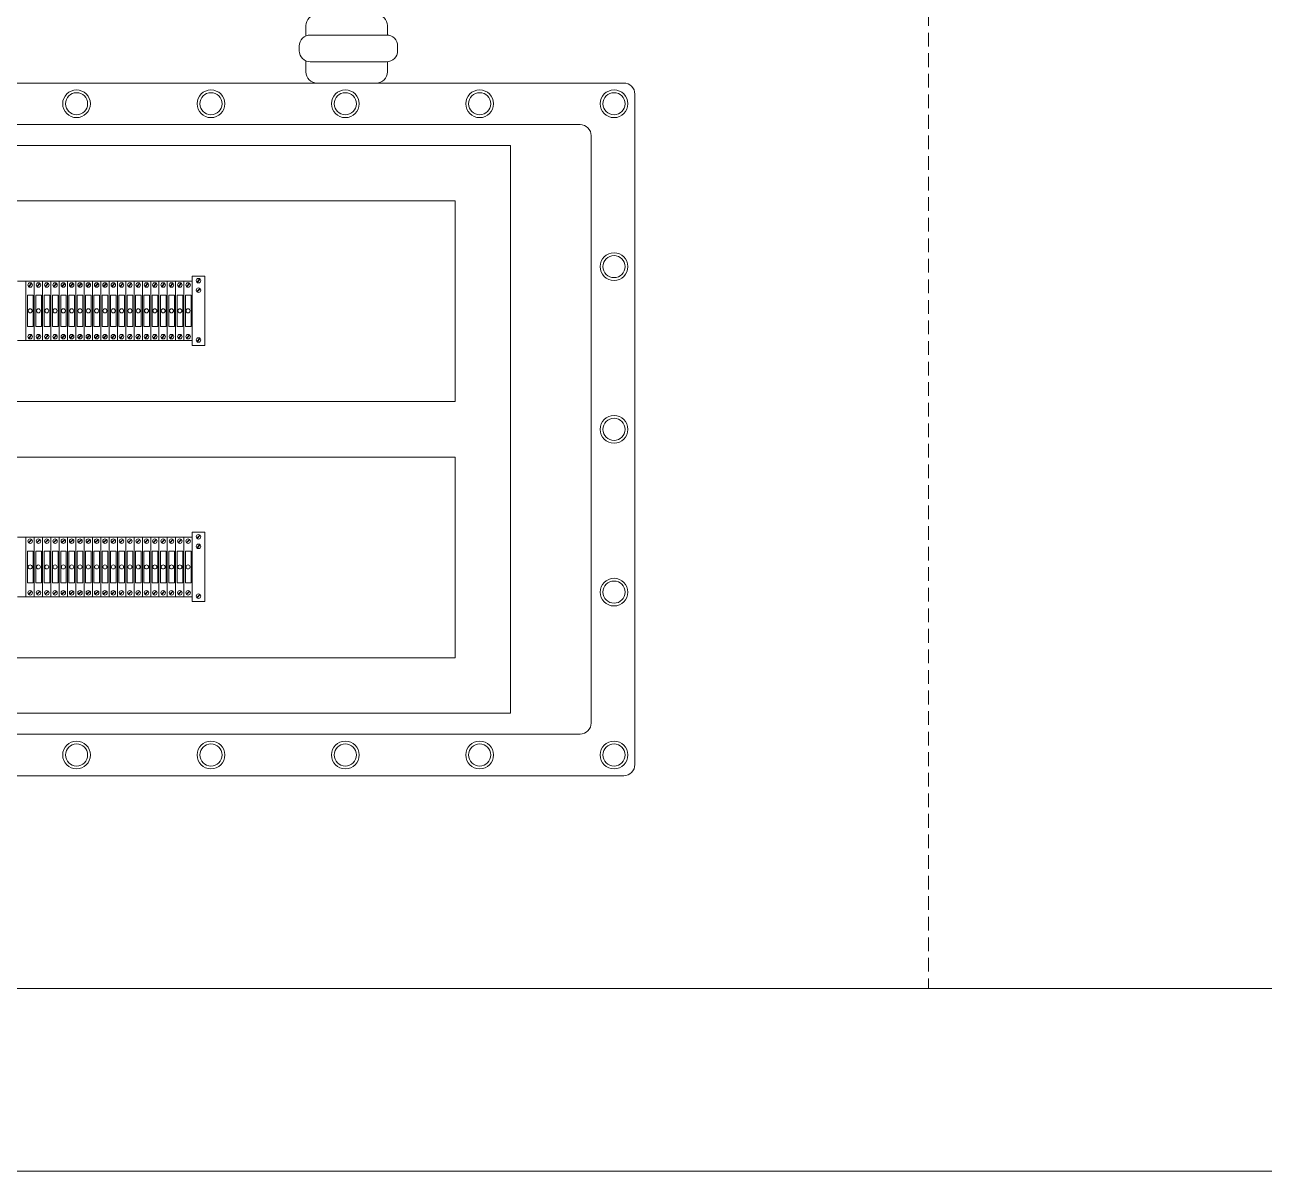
# Model space of a CAD drawing. Header units: millimetres. Extents: x 32721 to 72822, y 57624 to 123188.
# Drawn here: x 43316.1 to 43768.3, y 64730.5 to 65148.7 of the extents above; entities that cross this region are included whole.
import ezdxf

# ---------------------------------------------------------------- set-up
doc = ezdxf.new("R2010")
doc.units = ezdxf.units.MM
doc.header["$LTSCALE"] = 10
doc.linetypes.add('DASHED', pattern=[0.75, 0.5, -0.25])
for name, color, linetype, lineweight in [('1轮廓实线层', 7, 'Continuous', 18), ('2细线层', 4, 'Continuous', 18), ('图框层', 7, 'Continuous', 18)]:
    doc.layers.add(name, color=color, linetype=linetype, lineweight=lineweight)

msp = doc.modelspace()

# ---------------------------------------------------------------- linework, layer by layer
at = {"layer": '1轮廓实线层'}
for p, q in [((43241.95, 65127.49), (43534.63, 65127.49)), ((42849.54, 65112.33), (43518.7, 65112.33)), ((42874.95, 65104.68), (43493.29, 65104.68)), ((43493.29, 64897.58), (43493.29, 65104.68)), ((42895.17, 65084.47), (43473.07, 65084.47)), ((43473.07, 65011.24), (43473.07, 65084.47)), ((43473.07, 65011.24), (42895.17, 65011.24)), ((43473.07, 64991.03), (42895.17, 64991.03)), ((43473.07, 64917.8), (43473.07, 64991.03)), ((43473.07, 64917.8), (42895.17, 64917.8)), ((43493.29, 64897.58), (42874.95, 64897.58)), ((43323.83, 64897.58), (43364.26, 64897.58)), ((42849.54, 64889.94), (43518.7, 64889.94)), ((42835.14, 64874.78), (43534.63, 64874.78))]:
    msp.add_line(p, q, dxfattribs=at)
at = {"layer": '1轮廓实线层', "lineweight": 13}
for p, q in [((43313.51, 65055.25), (43316.54, 65055.25)), ((43316.54, 65055.25), (43316.54, 65033.52)), ((43316.54, 65033.52), (43316.54, 65055.25)), ((43316.54, 65055.25), (43319.58, 65055.25)), ((43316.54, 65033.52), (43316.54, 65055.25)), ((43319.58, 65055.25), (43319.58, 65033.52)), ((43319.58, 65055.25), (43322.61, 65055.25)), ((43319.58, 65033.52), (43319.58, 65055.25)), ((43322.61, 65055.25), (43322.61, 65033.52)), ((43322.61, 65055.25), (43325.64, 65055.25)), ((43322.61, 65033.52), (43322.61, 65055.25)), ((43325.64, 65055.25), (43325.64, 65033.52)), ((43325.64, 65055.25), (43328.68, 65055.25)), ((43325.64, 65033.52), (43325.64, 65055.25)), ((43328.68, 65055.25), (43328.68, 65033.52)), ((43328.68, 65055.25), (43331.71, 65055.25)), ((43328.68, 65033.52), (43328.68, 65055.25)), ((43331.71, 65055.25), (43331.71, 65033.52)), ((43331.71, 65055.25), (43334.74, 65055.25)), ((43331.71, 65033.52), (43331.71, 65055.25)), ((43334.74, 65055.25), (43334.74, 65033.52)), ((43334.74, 65055.25), (43337.78, 65055.25)), ((43334.74, 65033.52), (43334.74, 65055.25)), ((43337.78, 65055.25), (43337.78, 65033.52)), ((43337.78, 65055.25), (43340.81, 65055.25)), ((43337.78, 65033.52), (43337.78, 65055.25)), ((43340.81, 65055.25), (43340.81, 65033.52)), ((43340.81, 65055.25), (43343.84, 65055.25)), ((43340.81, 65033.52), (43340.81, 65055.25)), ((43343.84, 65055.25), (43343.84, 65033.52)), ((43343.84, 65055.25), (43346.87, 65055.25)), ((43343.84, 65033.52), (43343.84, 65055.25)), ((43346.87, 65055.25), (43346.87, 65033.52)), ((43346.88, 65055.25), (43349.91, 65055.25)), ((43346.88, 65033.52), (43346.88, 65055.25)), ((43349.91, 65055.25), (43349.91, 65033.52)), ((43349.91, 65055.25), (43352.94, 65055.25)), ((43349.91, 65033.52), (43349.91, 65055.25)), ((43352.94, 65055.25), (43352.94, 65033.52)), ((43352.94, 65055.25), (43355.97, 65055.25)), ((43352.94, 65033.52), (43352.94, 65055.25)), ((43355.97, 65055.25), (43355.97, 65033.52)), ((43355.97, 65055.25), (43359.01, 65055.25)), ((43355.97, 65033.52), (43355.97, 65055.25)), ((43359.01, 65055.25), (43359.01, 65033.52)), ((43359.01, 65055.25), (43362.04, 65055.25)), ((43359.01, 65033.52), (43359.01, 65055.25)), ((43362.04, 65055.25), (43362.04, 65033.52)), ((43362.04, 65055.25), (43365.07, 65055.25)), ((43362.04, 65033.52), (43362.04, 65055.25)), ((43365.07, 65055.25), (43365.07, 65033.52)), ((43365.07, 65055.25), (43368.11, 65055.25)), ((43365.07, 65033.52), (43365.07, 65055.25)), ((43368.11, 65055.25), (43368.11, 65033.52)), ((43368.11, 65055.25), (43371.14, 65055.25)), ((43368.11, 65033.52), (43368.11, 65055.25)), ((43371.14, 65055.25), (43371.14, 65033.52)), ((43371.14, 65055.25), (43374.17, 65055.25)), ((43371.14, 65033.52), (43371.14, 65055.25)), ((43374.17, 65055.25), (43374.17, 65033.52)), ((43374.17, 65055.25), (43377.21, 65055.25)), ((43374.17, 65033.52), (43374.17, 65055.25)), ((43377.21, 65057.02), (43381.76, 65057.02)), ((43377.21, 65031.75), (43377.21, 65057.02)), ((43377.21, 65055.25), (43377.21, 65033.52)), ((43377.21, 65033.52), (43377.21, 65055.25)), ((43378.85, 65054.86), (43380.01, 65056.02)), ((43378.95, 65054.76), (43380.11, 65055.92)), ((43381.76, 65057.02), (43381.76, 65031.75)), ((43317.43, 65053.28), (43318.59, 65054.44)), ((43317.53, 65053.18), (43318.69, 65054.34)), ((43320.46, 65053.28), (43321.62, 65054.44)), ((43320.56, 65053.18), (43321.73, 65054.34)), ((43323.49, 65053.28), (43324.66, 65054.44)), ((43323.6, 65053.18), (43324.76, 65054.34)), ((43326.53, 65053.28), (43327.69, 65054.44)), ((43326.63, 65053.18), (43327.79, 65054.34)), ((43329.56, 65053.28), (43330.72, 65054.44)), ((43329.66, 65053.18), (43330.82, 65054.34)), ((43332.59, 65053.28), (43333.76, 65054.44)), ((43332.7, 65053.18), (43333.86, 65054.34)), ((43335.63, 65053.28), (43336.79, 65054.44)), ((43335.73, 65053.18), (43336.89, 65054.34)), ((43338.66, 65053.28), (43339.82, 65054.44)), ((43338.76, 65053.18), (43339.92, 65054.34)), ((43341.69, 65053.28), (43342.86, 65054.44)), ((43341.8, 65053.18), (43342.96, 65054.34)), ((43344.73, 65053.28), (43345.89, 65054.44)), ((43344.83, 65053.18), (43345.99, 65054.34)), ((43347.76, 65053.28), (43348.92, 65054.44)), ((43347.86, 65053.18), (43349.02, 65054.34)), ((43350.79, 65053.28), (43351.95, 65054.44)), ((43350.9, 65053.18), (43352.06, 65054.34)), ((43353.83, 65053.28), (43354.99, 65054.44)), ((43353.93, 65053.18), (43355.09, 65054.34)), ((43356.86, 65053.28), (43358.02, 65054.44)), ((43356.96, 65053.18), (43358.12, 65054.34)), ((43359.89, 65053.28), (43361.05, 65054.44)), ((43359.99, 65053.18), (43361.16, 65054.34)), ((43362.93, 65053.28), (43364.09, 65054.44)), ((43363.03, 65053.18), (43364.19, 65054.34)), ((43365.96, 65053.28), (43367.12, 65054.44)), ((43366.06, 65053.18), (43367.22, 65054.34)), ((43368.99, 65053.28), (43370.15, 65054.44)), ((43369.09, 65053.18), (43370.26, 65054.34)), ((43372.03, 65053.28), (43373.19, 65054.44)), ((43372.13, 65053.18), (43373.29, 65054.34)), ((43375.06, 65053.28), (43376.22, 65054.44)), ((43375.16, 65053.18), (43376.32, 65054.34)), ((43378.85, 65051.39), (43380.01, 65052.55)), ((43378.95, 65051.29), (43380.11, 65052.45)), ((43316.54, 65033.52), (43313.51, 65033.52)), ((43319.58, 65033.52), (43316.54, 65033.52)), ((43317.43, 65034.43), (43318.59, 65035.59)), ((43317.53, 65034.33), (43318.69, 65035.49)), ((43322.61, 65033.52), (43319.58, 65033.52)), ((43320.46, 65034.43), (43321.62, 65035.59)), ((43320.56, 65034.33), (43321.73, 65035.49)), ((43325.64, 65033.52), (43322.61, 65033.52)), ((43323.49, 65034.43), (43324.66, 65035.59)), ((43323.6, 65034.33), (43324.76, 65035.49)), ((43328.68, 65033.52), (43325.64, 65033.52)), ((43326.53, 65034.43), (43327.69, 65035.59)), ((43326.63, 65034.33), (43327.79, 65035.49)), ((43331.71, 65033.52), (43328.68, 65033.52)), ((43329.56, 65034.43), (43330.72, 65035.59)), ((43329.66, 65034.33), (43330.82, 65035.49)), ((43334.74, 65033.52), (43331.71, 65033.52)), ((43332.59, 65034.43), (43333.76, 65035.59)), ((43332.7, 65034.33), (43333.86, 65035.49)), ((43337.78, 65033.52), (43334.74, 65033.52)), ((43335.63, 65034.43), (43336.79, 65035.59)), ((43335.73, 65034.33), (43336.89, 65035.49)), ((43340.81, 65033.52), (43337.78, 65033.52)), ((43338.66, 65034.43), (43339.82, 65035.59)), ((43338.76, 65034.33), (43339.92, 65035.49)), ((43343.84, 65033.52), (43340.81, 65033.52)), ((43341.69, 65034.43), (43342.86, 65035.59)), ((43341.8, 65034.33), (43342.96, 65035.49)), ((43346.87, 65033.52), (43343.84, 65033.52)), ((43344.73, 65034.43), (43345.89, 65035.59)), ((43344.83, 65034.33), (43345.99, 65035.49)), ((43349.91, 65033.52), (43346.88, 65033.52)), ((43347.76, 65034.43), (43348.92, 65035.59)), ((43347.86, 65034.33), (43349.02, 65035.49)), ((43352.94, 65033.52), (43349.91, 65033.52)), ((43350.79, 65034.43), (43351.95, 65035.59)), ((43350.9, 65034.33), (43352.06, 65035.49)), ((43355.97, 65033.52), (43352.94, 65033.52)), ((43353.83, 65034.43), (43354.99, 65035.59)), ((43353.93, 65034.33), (43355.09, 65035.49)), ((43359.01, 65033.52), (43355.97, 65033.52)), ((43356.86, 65034.43), (43358.02, 65035.59)), ((43356.96, 65034.33), (43358.12, 65035.49)), ((43362.04, 65033.52), (43359.01, 65033.52)), ((43359.89, 65034.43), (43361.05, 65035.59)), ((43359.99, 65034.33), (43361.16, 65035.49)), ((43365.07, 65033.52), (43362.04, 65033.52)), ((43362.93, 65034.43), (43364.09, 65035.59)), ((43363.03, 65034.33), (43364.19, 65035.49)), ((43368.11, 65033.52), (43365.07, 65033.52)), ((43365.96, 65034.43), (43367.12, 65035.59)), ((43366.06, 65034.33), (43367.22, 65035.49)), ((43371.14, 65033.52), (43368.11, 65033.52)), ((43368.99, 65034.43), (43370.15, 65035.59)), ((43369.09, 65034.33), (43370.26, 65035.49)), ((43374.17, 65033.52), (43371.14, 65033.52)), ((43372.03, 65034.43), (43373.19, 65035.59)), ((43372.13, 65034.33), (43373.29, 65035.49)), ((43377.21, 65033.52), (43374.17, 65033.52)), ((43375.06, 65034.43), (43376.22, 65035.59)), ((43375.16, 65034.33), (43376.32, 65035.49)), ((43378.85, 65033.22), (43380.01, 65034.38)), ((43378.95, 65033.12), (43380.11, 65034.28)), ((43381.76, 65031.75), (43377.21, 65031.75)), ((43313.51, 64961.81), (43316.54, 64961.81)), ((43316.54, 64961.81), (43316.54, 64940.07)), ((43316.54, 64940.07), (43316.54, 64961.81)), ((43316.54, 64961.81), (43319.58, 64961.81)), ((43316.54, 64940.07), (43316.54, 64961.81)), ((43317.43, 64959.84), (43318.59, 64961)), ((43317.53, 64959.73), (43318.69, 64960.9)), ((43319.58, 64961.81), (43319.58, 64940.07)), ((43319.58, 64961.81), (43322.61, 64961.81)), ((43319.58, 64940.07), (43319.58, 64961.81)), ((43320.46, 64959.84), (43321.62, 64961)), ((43320.56, 64959.73), (43321.73, 64960.9)), ((43322.61, 64961.81), (43322.61, 64940.07)), ((43322.61, 64961.81), (43325.64, 64961.81)), ((43322.61, 64940.07), (43322.61, 64961.81)), ((43323.49, 64959.84), (43324.66, 64961)), ((43323.6, 64959.73), (43324.76, 64960.9)), ((43325.64, 64961.81), (43325.64, 64940.07)), ((43325.64, 64961.81), (43328.68, 64961.81)), ((43325.64, 64940.07), (43325.64, 64961.81)), ((43326.53, 64959.84), (43327.69, 64961)), ((43326.63, 64959.73), (43327.79, 64960.9)), ((43328.68, 64961.81), (43328.68, 64940.07)), ((43328.68, 64961.81), (43331.71, 64961.81)), ((43328.68, 64940.07), (43328.68, 64961.81)), ((43329.56, 64959.84), (43330.72, 64961)), ((43329.66, 64959.73), (43330.82, 64960.9)), ((43331.71, 64961.81), (43331.71, 64940.07)), ((43331.71, 64961.81), (43334.74, 64961.81)), ((43331.71, 64940.07), (43331.71, 64961.81)), ((43332.59, 64959.84), (43333.76, 64961)), ((43332.7, 64959.73), (43333.86, 64960.9)), ((43334.74, 64961.81), (43334.74, 64940.07)), ((43334.74, 64961.81), (43337.78, 64961.81)), ((43334.74, 64940.07), (43334.74, 64961.81)), ((43335.63, 64959.84), (43336.79, 64961)), ((43335.73, 64959.73), (43336.89, 64960.9)), ((43337.78, 64961.81), (43337.78, 64940.07)), ((43337.78, 64961.81), (43340.81, 64961.81)), ((43337.78, 64940.07), (43337.78, 64961.81)), ((43338.66, 64959.84), (43339.82, 64961)), ((43338.76, 64959.73), (43339.92, 64960.9)), ((43340.81, 64961.81), (43340.81, 64940.07)), ((43340.81, 64961.81), (43343.84, 64961.81)), ((43340.81, 64940.07), (43340.81, 64961.81)), ((43341.69, 64959.84), (43342.86, 64961)), ((43341.8, 64959.73), (43342.96, 64960.9)), ((43343.84, 64961.81), (43343.84, 64940.07)), ((43343.84, 64961.81), (43346.87, 64961.81)), ((43343.84, 64940.07), (43343.84, 64961.81)), ((43344.73, 64959.84), (43345.89, 64961)), ((43344.83, 64959.73), (43345.99, 64960.9)), ((43346.87, 64961.81), (43346.87, 64940.07)), ((43346.88, 64961.81), (43349.91, 64961.81)), ((43346.88, 64940.07), (43346.88, 64961.81)), ((43347.76, 64959.84), (43348.92, 64961)), ((43347.86, 64959.73), (43349.02, 64960.9)), ((43349.91, 64961.81), (43349.91, 64940.07)), ((43349.91, 64961.81), (43352.94, 64961.81)), ((43349.91, 64940.07), (43349.91, 64961.81)), ((43350.79, 64959.84), (43351.95, 64961)), ((43350.9, 64959.73), (43352.06, 64960.9)), ((43352.94, 64961.81), (43352.94, 64940.07)), ((43352.94, 64961.81), (43355.97, 64961.81)), ((43352.94, 64940.07), (43352.94, 64961.81)), ((43353.83, 64959.84), (43354.99, 64961)), ((43353.93, 64959.73), (43355.09, 64960.9)), ((43355.97, 64961.81), (43355.97, 64940.07)), ((43355.97, 64961.81), (43359.01, 64961.81)), ((43355.97, 64940.07), (43355.97, 64961.81)), ((43356.86, 64959.84), (43358.02, 64961)), ((43356.96, 64959.73), (43358.12, 64960.9)), ((43359.01, 64961.81), (43359.01, 64940.07)), ((43359.01, 64961.81), (43362.04, 64961.81)), ((43359.01, 64940.07), (43359.01, 64961.81)), ((43359.89, 64959.84), (43361.05, 64961)), ((43359.99, 64959.73), (43361.16, 64960.9)), ((43362.04, 64961.81), (43362.04, 64940.07)), ((43362.04, 64961.81), (43365.07, 64961.81)), ((43362.04, 64940.07), (43362.04, 64961.81)), ((43362.93, 64959.84), (43364.09, 64961)), ((43363.03, 64959.73), (43364.19, 64960.9)), ((43365.07, 64961.81), (43365.07, 64940.07)), ((43365.07, 64961.81), (43368.11, 64961.81)), ((43365.07, 64940.07), (43365.07, 64961.81)), ((43365.96, 64959.84), (43367.12, 64961)), ((43366.06, 64959.73), (43367.22, 64960.9)), ((43368.11, 64961.81), (43368.11, 64940.07)), ((43368.11, 64961.81), (43371.14, 64961.81)), ((43368.11, 64940.07), (43368.11, 64961.81)), ((43368.99, 64959.84), (43370.15, 64961)), ((43369.09, 64959.73), (43370.26, 64960.9)), ((43371.14, 64961.81), (43371.14, 64940.07)), ((43371.14, 64961.81), (43374.17, 64961.81)), ((43371.14, 64940.07), (43371.14, 64961.81)), ((43372.03, 64959.84), (43373.19, 64961)), ((43372.13, 64959.73), (43373.29, 64960.9)), ((43374.17, 64961.81), (43374.17, 64940.07)), ((43374.17, 64961.81), (43377.21, 64961.81)), ((43374.17, 64940.07), (43374.17, 64961.81)), ((43375.06, 64959.84), (43376.22, 64961)), ((43375.16, 64959.73), (43376.32, 64960.9)), ((43377.21, 64963.58), (43381.76, 64963.58)), ((43377.21, 64938.31), (43377.21, 64963.58)), ((43377.21, 64961.81), (43377.21, 64940.07)), ((43377.21, 64940.07), (43377.21, 64961.81)), ((43378.85, 64961.42), (43380.01, 64962.58)), ((43378.95, 64961.32), (43380.11, 64962.48)), ((43381.76, 64963.58), (43381.76, 64938.31)), ((43378.85, 64957.95), (43380.01, 64959.11)), ((43378.95, 64957.84), (43380.11, 64959.01)), ((43317.43, 64940.99), (43318.59, 64942.15)), ((43317.53, 64940.88), (43318.69, 64942.05)), ((43320.46, 64940.99), (43321.62, 64942.15)), ((43320.56, 64940.88), (43321.73, 64942.05)), ((43323.49, 64940.99), (43324.66, 64942.15)), ((43323.6, 64940.88), (43324.76, 64942.05)), ((43326.53, 64940.99), (43327.69, 64942.15)), ((43326.63, 64940.88), (43327.79, 64942.05)), ((43329.56, 64940.99), (43330.72, 64942.15)), ((43329.66, 64940.88), (43330.82, 64942.05)), ((43332.59, 64940.99), (43333.76, 64942.15)), ((43332.7, 64940.88), (43333.86, 64942.05)), ((43335.63, 64940.99), (43336.79, 64942.15)), ((43335.73, 64940.88), (43336.89, 64942.05)), ((43338.66, 64940.99), (43339.82, 64942.15)), ((43338.76, 64940.88), (43339.92, 64942.05)), ((43341.69, 64940.99), (43342.86, 64942.15)), ((43341.8, 64940.88), (43342.96, 64942.05)), ((43344.73, 64940.99), (43345.89, 64942.15)), ((43344.83, 64940.88), (43345.99, 64942.05)), ((43347.76, 64940.99), (43348.92, 64942.15)), ((43347.86, 64940.88), (43349.02, 64942.05)), ((43350.79, 64940.99), (43351.95, 64942.15)), ((43350.9, 64940.88), (43352.06, 64942.05)), ((43353.83, 64940.99), (43354.99, 64942.15)), ((43353.93, 64940.88), (43355.09, 64942.05)), ((43356.86, 64940.99), (43358.02, 64942.15)), ((43356.96, 64940.88), (43358.12, 64942.05)), ((43359.89, 64940.99), (43361.05, 64942.15)), ((43359.99, 64940.88), (43361.16, 64942.05)), ((43362.93, 64940.99), (43364.09, 64942.15)), ((43363.03, 64940.88), (43364.19, 64942.05)), ((43365.96, 64940.99), (43367.12, 64942.15)), ((43366.06, 64940.88), (43367.22, 64942.05)), ((43368.99, 64940.99), (43370.15, 64942.15)), ((43369.09, 64940.88), (43370.26, 64942.05)), ((43372.03, 64940.99), (43373.19, 64942.15)), ((43372.13, 64940.88), (43373.29, 64942.05)), ((43375.06, 64940.99), (43376.22, 64942.15)), ((43375.16, 64940.88), (43376.32, 64942.05)), ((43316.54, 64940.07), (43313.51, 64940.07)), ((43319.58, 64940.07), (43316.54, 64940.07)), ((43322.61, 64940.07), (43319.58, 64940.07)), ((43325.64, 64940.07), (43322.61, 64940.07)), ((43328.68, 64940.07), (43325.64, 64940.07)), ((43331.71, 64940.07), (43328.68, 64940.07)), ((43334.74, 64940.07), (43331.71, 64940.07)), ((43337.78, 64940.07), (43334.74, 64940.07)), ((43340.81, 64940.07), (43337.78, 64940.07)), ((43343.84, 64940.07), (43340.81, 64940.07)), ((43346.87, 64940.07), (43343.84, 64940.07)), ((43349.91, 64940.07), (43346.88, 64940.07)), ((43352.94, 64940.07), (43349.91, 64940.07)), ((43355.97, 64940.07), (43352.94, 64940.07)), ((43359.01, 64940.07), (43355.97, 64940.07)), ((43362.04, 64940.07), (43359.01, 64940.07)), ((43365.07, 64940.07), (43362.04, 64940.07)), ((43368.11, 64940.07), (43365.07, 64940.07)), ((43371.14, 64940.07), (43368.11, 64940.07)), ((43374.17, 64940.07), (43371.14, 64940.07)), ((43377.21, 64940.07), (43374.17, 64940.07)), ((43381.76, 64938.31), (43377.21, 64938.31)), ((43378.85, 64939.78), (43380.01, 64940.94)), ((43378.95, 64939.68), (43380.11, 64940.84))]:
    msp.add_line(p, q, dxfattribs=at)
at = {"layer": '1轮廓实线层', "linetype": 'DASHED'}
msp.add_lwpolyline([(42709.92, 65663.32), (43645.86, 65663.32), (43645.86, 64797.17), (42709.92, 64797.17)], close=True, dxfattribs=at)
at = {"layer": '1轮廓实线层'}
for points in [[(43448.39, 65144.98), (43448.39, 65148.42, 0.414214), (43444.34, 65152.46), (43422.75, 65152.46, 0.414214), (43418.7, 65148.42), (43418.7, 65144.67)], [(43418.7, 65135.53), (43418.7, 65131.53, 0.414214), (43422.75, 65127.49), (43444.34, 65127.49, 0.414214), (43448.39, 65131.53), (43448.39, 65135.22)], [(43534.63, 65127.49, -0.414214), (43538.68, 65123.44), (43538.68, 64878.82, -0.414214), (43534.63, 64874.78)], [(43518.7, 65112.33, -0.414214), (43522.75, 65108.28), (43522.75, 64893.99, -0.414214), (43518.7, 64889.94)]]:
    msp.add_lwpolyline(points, format="xyb", dxfattribs=at)
msp.add_lwpolyline([(43452.12, 65140.95, 0.414214), (43448.08, 65144.99), (43420.28, 65144.99, 0.414214), (43416.23, 65140.95), (43416.23, 65139.25, 0.414214), (43420.28, 65135.21), (43448.08, 65135.21, 0.414214), (43452.12, 65139.25)], format="xyb", close=True, dxfattribs=at)
at = {"layer": '1轮廓实线层', "lineweight": 13}
for points in [[(43317.07, 65050.11), (43319.13, 65050.11), (43319.13, 65038.61), (43317.07, 65038.61)], [(43320.1, 65050.11), (43322.16, 65050.11), (43322.16, 65038.61), (43320.1, 65038.61)], [(43323.13, 65050.11), (43325.2, 65050.11), (43325.2, 65038.61), (43323.13, 65038.61)], [(43326.17, 65050.11), (43328.23, 65050.11), (43328.23, 65038.61), (43326.17, 65038.61)], [(43329.2, 65050.11), (43331.26, 65050.11), (43331.26, 65038.61), (43329.2, 65038.61)], [(43332.23, 65050.11), (43334.29, 65050.11), (43334.29, 65038.61), (43332.23, 65038.61)], [(43335.27, 65050.11), (43337.33, 65050.11), (43337.33, 65038.61), (43335.27, 65038.61)], [(43338.3, 65050.11), (43340.36, 65050.11), (43340.36, 65038.61), (43338.3, 65038.61)], [(43341.33, 65050.11), (43343.39, 65050.11), (43343.39, 65038.61), (43341.33, 65038.61)], [(43344.37, 65050.11), (43346.43, 65050.11), (43346.43, 65038.61), (43344.37, 65038.61)], [(43347.4, 65050.11), (43349.46, 65050.11), (43349.46, 65038.61), (43347.4, 65038.61)], [(43350.43, 65050.11), (43352.49, 65050.11), (43352.49, 65038.61), (43350.43, 65038.61)], [(43353.46, 65050.11), (43355.53, 65050.11), (43355.53, 65038.61), (43353.46, 65038.61)], [(43356.5, 65050.11), (43358.56, 65050.11), (43358.56, 65038.61), (43356.5, 65038.61)], [(43359.53, 65050.11), (43361.59, 65050.11), (43361.59, 65038.61), (43359.53, 65038.61)], [(43362.56, 65050.11), (43364.63, 65050.11), (43364.63, 65038.61), (43362.56, 65038.61)], [(43365.6, 65050.11), (43367.66, 65050.11), (43367.66, 65038.61), (43365.6, 65038.61)], [(43368.63, 65050.11), (43370.69, 65050.11), (43370.69, 65038.61), (43368.63, 65038.61)], [(43371.66, 65050.11), (43373.73, 65050.11), (43373.73, 65038.61), (43371.66, 65038.61)], [(43374.7, 65050.11), (43376.76, 65050.11), (43376.76, 65038.61), (43374.7, 65038.61)], [(43317.07, 64956.67), (43319.13, 64956.67), (43319.13, 64945.17), (43317.07, 64945.17)], [(43320.1, 64956.67), (43322.16, 64956.67), (43322.16, 64945.17), (43320.1, 64945.17)], [(43323.13, 64956.67), (43325.2, 64956.67), (43325.2, 64945.17), (43323.13, 64945.17)], [(43326.17, 64956.67), (43328.23, 64956.67), (43328.23, 64945.17), (43326.17, 64945.17)], [(43329.2, 64956.67), (43331.26, 64956.67), (43331.26, 64945.17), (43329.2, 64945.17)], [(43332.23, 64956.67), (43334.29, 64956.67), (43334.29, 64945.17), (43332.23, 64945.17)], [(43335.27, 64956.67), (43337.33, 64956.67), (43337.33, 64945.17), (43335.27, 64945.17)], [(43338.3, 64956.67), (43340.36, 64956.67), (43340.36, 64945.17), (43338.3, 64945.17)], [(43341.33, 64956.67), (43343.39, 64956.67), (43343.39, 64945.17), (43341.33, 64945.17)], [(43344.37, 64956.67), (43346.43, 64956.67), (43346.43, 64945.17), (43344.37, 64945.17)], [(43347.4, 64956.67), (43349.46, 64956.67), (43349.46, 64945.17), (43347.4, 64945.17)], [(43350.43, 64956.67), (43352.49, 64956.67), (43352.49, 64945.17), (43350.43, 64945.17)], [(43353.46, 64956.67), (43355.53, 64956.67), (43355.53, 64945.17), (43353.46, 64945.17)], [(43356.5, 64956.67), (43358.56, 64956.67), (43358.56, 64945.17), (43356.5, 64945.17)], [(43359.53, 64956.67), (43361.59, 64956.67), (43361.59, 64945.17), (43359.53, 64945.17)], [(43362.56, 64956.67), (43364.63, 64956.67), (43364.63, 64945.17), (43362.56, 64945.17)], [(43365.6, 64956.67), (43367.66, 64956.67), (43367.66, 64945.17), (43365.6, 64945.17)], [(43368.63, 64956.67), (43370.69, 64956.67), (43370.69, 64945.17), (43368.63, 64945.17)], [(43371.66, 64956.67), (43373.73, 64956.67), (43373.73, 64945.17), (43371.66, 64945.17)], [(43374.7, 64956.67), (43376.76, 64956.67), (43376.76, 64945.17), (43374.7, 64945.17)]]:
    msp.add_lwpolyline(points, close=True, dxfattribs=at)
at = {"layer": '1轮廓实线层'}
for centre, radius in [((43334.99, 65119.91), 5.05), ((43334.99, 65119.91), 4.04), ((43384.02, 65119.91), 5.05), ((43384.02, 65119.91), 4.04), ((43433.04, 65119.91), 5.05), ((43433.04, 65119.91), 4.04), ((43482.07, 65119.91), 5.05), ((43482.07, 65119.91), 4.04), ((43531.09, 65119.91), 5.05), ((43531.09, 65119.91), 4.04), ((43531.09, 65060.52), 5.05), ((43531.09, 65060.52), 4.04), ((43531.09, 65001.13), 5.05), ((43531.09, 65001.13), 4.04), ((43531.09, 64941.75), 5.05), ((43531.09, 64941.75), 4.04), ((43334.99, 64882.36), 5.05), ((43384.02, 64882.36), 5.05), ((43433.04, 64882.36), 5.05), ((43482.07, 64882.36), 5.05), ((43531.09, 64882.36), 5.05), ((43334.99, 64882.36), 4.04), ((43384.02, 64882.36), 4.04), ((43433.04, 64882.36), 4.04), ((43482.07, 64882.36), 4.04), ((43531.09, 64882.36), 4.04)]:
    msp.add_circle(centre, radius, dxfattribs=at)
at = {"layer": '1轮廓实线层', "lineweight": 13}
for centre, radius in [((43318.06, 65053.81), 0.821), ((43321.09, 65053.81), 0.821), ((43324.13, 65053.81), 0.821), ((43327.16, 65053.81), 0.821), ((43330.19, 65053.81), 0.821), ((43333.23, 65053.81), 0.821), ((43336.26, 65053.81), 0.821), ((43339.29, 65053.81), 0.821), ((43342.33, 65053.81), 0.821), ((43345.36, 65053.81), 0.821), ((43348.39, 65053.81), 0.821), ((43351.42, 65053.81), 0.821), ((43354.46, 65053.81), 0.821), ((43357.49, 65053.81), 0.821), ((43360.52, 65053.81), 0.821), ((43363.56, 65053.81), 0.821), ((43366.59, 65053.81), 0.821), ((43369.62, 65053.81), 0.821), ((43372.66, 65053.81), 0.821), ((43375.69, 65053.81), 0.821), ((43379.48, 65055.39), 0.821), ((43379.48, 65051.92), 0.821), ((43318.06, 65044.38), 0.742), ((43321.09, 65044.38), 0.742), ((43324.13, 65044.38), 0.742), ((43327.16, 65044.38), 0.742), ((43330.19, 65044.38), 0.742), ((43333.23, 65044.38), 0.742), ((43336.26, 65044.38), 0.742), ((43339.29, 65044.38), 0.742), ((43342.33, 65044.38), 0.742), ((43345.36, 65044.38), 0.742), ((43348.39, 65044.38), 0.742), ((43351.42, 65044.38), 0.742), ((43354.46, 65044.38), 0.742), ((43357.49, 65044.38), 0.742), ((43360.52, 65044.38), 0.742), ((43363.56, 65044.38), 0.742), ((43366.59, 65044.38), 0.742), ((43369.62, 65044.38), 0.742), ((43372.66, 65044.38), 0.742), ((43375.69, 65044.38), 0.742), ((43318.06, 65034.96), 0.821), ((43321.09, 65034.96), 0.821), ((43324.13, 65034.96), 0.821), ((43327.16, 65034.96), 0.821), ((43330.19, 65034.96), 0.821), ((43333.23, 65034.96), 0.821), ((43336.26, 65034.96), 0.821), ((43339.29, 65034.96), 0.821), ((43342.33, 65034.96), 0.821), ((43345.36, 65034.96), 0.821), ((43348.39, 65034.96), 0.821), ((43351.42, 65034.96), 0.821), ((43354.46, 65034.96), 0.821), ((43357.49, 65034.96), 0.821), ((43360.52, 65034.96), 0.821), ((43363.56, 65034.96), 0.821), ((43366.59, 65034.96), 0.821), ((43369.62, 65034.96), 0.821), ((43372.66, 65034.96), 0.821), ((43375.69, 65034.96), 0.821), ((43379.48, 65033.75), 0.821), ((43318.06, 64960.37), 0.821), ((43321.09, 64960.37), 0.821), ((43324.13, 64960.37), 0.821), ((43327.16, 64960.37), 0.821), ((43330.19, 64960.37), 0.821), ((43333.23, 64960.37), 0.821), ((43336.26, 64960.37), 0.821), ((43339.29, 64960.37), 0.821), ((43342.33, 64960.37), 0.821), ((43345.36, 64960.37), 0.821), ((43348.39, 64960.37), 0.821), ((43351.42, 64960.37), 0.821), ((43354.46, 64960.37), 0.821), ((43357.49, 64960.37), 0.821), ((43360.52, 64960.37), 0.821), ((43363.56, 64960.37), 0.821), ((43366.59, 64960.37), 0.821), ((43369.62, 64960.37), 0.821), ((43372.66, 64960.37), 0.821), ((43375.69, 64960.37), 0.821), ((43379.48, 64961.95), 0.821), ((43379.48, 64958.48), 0.821), ((43318.06, 64950.94), 0.742), ((43321.09, 64950.94), 0.742), ((43324.13, 64950.94), 0.742), ((43327.16, 64950.94), 0.742), ((43330.19, 64950.94), 0.742), ((43333.23, 64950.94), 0.742), ((43336.26, 64950.94), 0.742), ((43339.29, 64950.94), 0.742), ((43342.33, 64950.94), 0.742), ((43345.36, 64950.94), 0.742), ((43348.39, 64950.94), 0.742), ((43351.42, 64950.94), 0.742), ((43354.46, 64950.94), 0.742), ((43357.49, 64950.94), 0.742), ((43360.52, 64950.94), 0.742), ((43363.56, 64950.94), 0.742), ((43366.59, 64950.94), 0.742), ((43369.62, 64950.94), 0.742), ((43372.66, 64950.94), 0.742), ((43375.69, 64950.94), 0.742), ((43318.06, 64941.52), 0.821), ((43321.09, 64941.52), 0.821), ((43324.13, 64941.52), 0.821), ((43327.16, 64941.52), 0.821), ((43330.19, 64941.52), 0.821), ((43333.23, 64941.52), 0.821), ((43336.26, 64941.52), 0.821), ((43339.29, 64941.52), 0.821), ((43342.33, 64941.52), 0.821), ((43345.36, 64941.52), 0.821), ((43348.39, 64941.52), 0.821), ((43351.42, 64941.52), 0.821), ((43354.46, 64941.52), 0.821), ((43357.49, 64941.52), 0.821), ((43360.52, 64941.52), 0.821), ((43363.56, 64941.52), 0.821), ((43366.59, 64941.52), 0.821), ((43369.62, 64941.52), 0.821), ((43372.66, 64941.52), 0.821), ((43375.69, 64941.52), 0.821), ((43379.48, 64940.31), 0.821)]:
    msp.add_circle(centre, radius, dxfattribs=at)
at = {"layer": '2细线层'}
msp.add_line((46503.25, 64730.5), (42543.25, 64730.5), dxfattribs=at)
at = {"layer": '图框层'}
msp.add_line((42709.92, 64797.17), (46436.59, 64797.17), dxfattribs=at)

doc.saveas('drawing.dxf')
